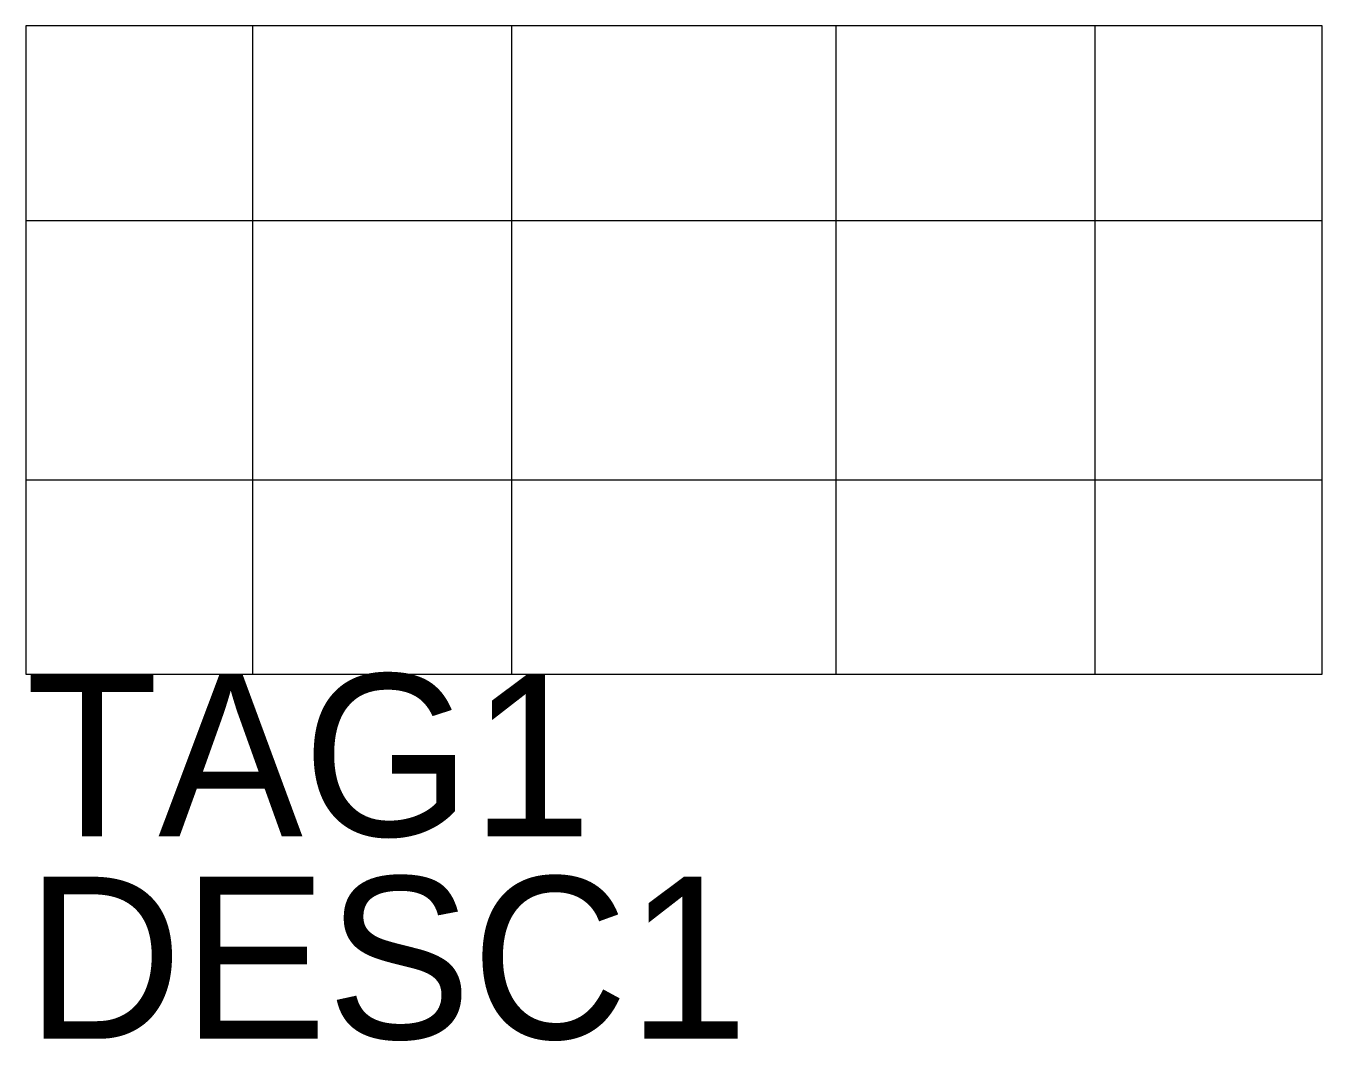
# Model space of a CAD drawing. Extents: x -0.4 to 0.4, y -0.426 to 0.2.
import ezdxf

# ---------------------------------------------------------------- set-up
doc = ezdxf.new("R2010")
doc.units = 0
doc.layers.get('0').update_dxf_attribs({"linetype": 'CONTINUOUS'})

msp = doc.modelspace()

# ---------------------------------------------------------------- linework, layer by layer
for p, q in [((0.4, 0.2), (-0.4, 0.2)), ((-0.4, 0.2), (-0.4, -0.2)), ((-0.26, -0.2), (-0.26, 0.2)), ((-0.1, -0.2), (-0.1, 0.2)), ((0.1, -0.2), (0.1, 0.2)), ((0.26, -0.2), (0.26, 0.2)), ((0.4, -0.2), (0.4, 0.2)), ((-0.4, 0.08), (0.4, 0.08)), ((-0.4, -0.08), (0.4, -0.08)), ((-0.4, -0.2), (0.4, -0.2))]:
    msp.add_line(p, q)

# ---------------------------------------------------------------- texts
for tag, p in [('TAG1', (-0.4, -0.3)), ('DESC1', (-0.4, -0.425))]:
    msp.add_attdef(tag, p, '', height=0.1)

doc.saveas('drawing.dxf')
